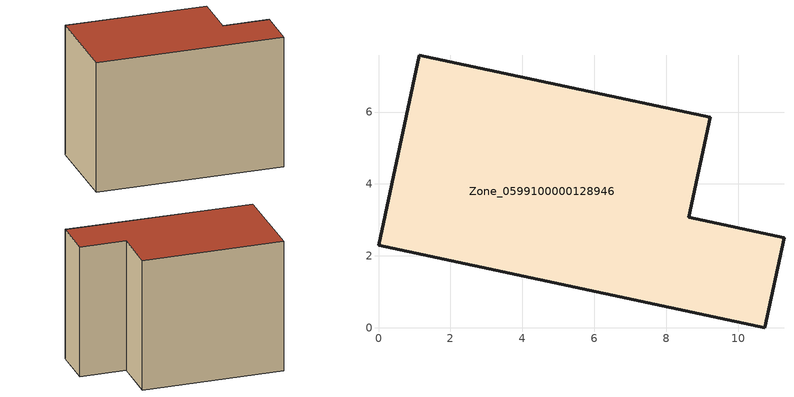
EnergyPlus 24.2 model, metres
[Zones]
Zone_0599100000128946
 floor ground (C_G): 0,2.3 1.13,7.58 9.23,5.86 8.63,3.07 11.28,2.5 10.74,0 z0
 wall outside (C_F): 1.13,7.58 0,2.3 10.74,0 11.28,2.5 8.63,3.07 9.23,5.86 1.13,7.58 z0:7.85
 roof outside (C_R): 0,2.3 10.74,0 11.28,2.5 8.63,3.07 9.23,5.86 1.13,7.58 z7.85
[BUILDING]
Pand.0599100000128946: North Axis=0; Terrain=City; Loads Convergence Tolerance Value=0.04; Temperature Convergence Tolerance Value=0.4; Solar Distribution=FullExterior; Maximum Number of Warmup Days=25; Minimum Number of Warmup Days=1
[Site:Location]
Rotterdam.The.Hague.AP_ZH_NLD Design_Conditions: Latitude=51.96; Longitude=4.45; Time Zone=1; Elevation=-4.5
[SITE:GROUNDTEMPERATURE:BUILDINGSURFACE]
18, 18, 18, 18, 18, 18, 18, 18, 18, 18, 18, 18
[MATERIAL] Thermal Absorptance=0.9; Solar Absorptance=0.7; Visible Absorptance=0.7
Name | Roughness | Thickness | Conductivity | Density | Specific Heat
G.TI.1975-1991 | MediumSmooth | 0.15 | 0.288461 | 540 | 1210
F.TI.1975-1991 | Rough | 0.3 | 0.230769 | 1920 | 840
R.TI.1975-1991 | MediumRough | 0.2 | 0.153846 | 1500 | 1000
[CONSTRUCTION]
C_G: G.TI.1975-1991
C_F: F.TI.1975-1991
C_R: R.TI.1975-1991
[ZONE]
Zone_0599100000128946: Type=1; Multiplier=1; Ceiling Height=Autocalculate; Volume=Autocalculate; Floor Area=autocalculate; Part of Total Floor Area=Yes
[ZONEINFILTRATION:DESIGNFLOWRATE]
Infil_Zone_0599100000128946: Zone or ZoneList or Space or SpaceList=Zone_0599100000128946; Schedule=AlwaysOn; Design Flow Rate Calculation Method=Flow/Area; Flow Rate per Floor Area=0.003; Constant Term Coefficient=1; Temperature Term Coefficient=0; Velocity Term Coefficient=0; Velocity Squared Term Coefficient=0
[HVACTEMPLATE:ZONE:IDEALLOADSAIRSYSTEM]
Zone_0599100000128946: Maximum Heating Supply Air Temperature=50; Minimum Cooling Supply Air Temperature=13; Maximum Heating Supply Air Humidity Ratio=0.0156; Minimum Cooling Supply Air Humidity Ratio=0.0077; Heating Limit=NoLimit; Cooling Limit=NoLimit; Dehumidification Control Type=ConstantSensibleHeatRatio; Cooling Sensible Heat Ratio=0.7; Dehumidification Setpoint=60; Humidification Control Type=None; Humidification Setpoint=30; Outdoor Air Method=None; Outdoor Air Flow Rate per Person=0.00944; Outdoor Air Flow Rate per Zone Floor Area=0; Outdoor Air Flow Rate per Zone=0; Demand Controlled Ventilation Type=None; Outdoor Air Economizer Type=NoEconomizer; Heat Recovery Type=None; Sensible Heat Recovery Effectiveness=0.7; Latent Heat Recovery Effectiveness=0.65
[ZONECONTROL:THERMOSTAT]
ThermostatControl_Zone_0599100000128946: Zone or ZoneList=Zone_0599100000128946; Control Type Schedule=DualSetpointControlType; Control 1=Thermostat_Zone_0599100000128946; Temperature Difference Between Cutout And Setpoint=0
[THERMOSTATSETPOINT:DUALSETPOINT]
Thermostat_Zone_0599100000128946: Heating Setpoint Temperature Schedule=HeatingSetpoint_Zone_0599100000128946; Cooling Setpoint Temperature Schedule=CoolingSetpoint_Zone_0599100000128946
[SCHEDULE:COMPACT]
HeatingSetpoint_Zone_0599100000128946: Through: 12/31, For: AllDays, Until: 24:00, 21
CoolingSetpoint_Zone_0599100000128946: Through: 12/31, For: AllDays, Until: 24:00, 24
DualSetpointControlType: Through: 12/31, For: AllDays, Until: 24:00, 4
AlwaysOn: Through: 12/31, For: AllDays, Until: 24:00, 1
